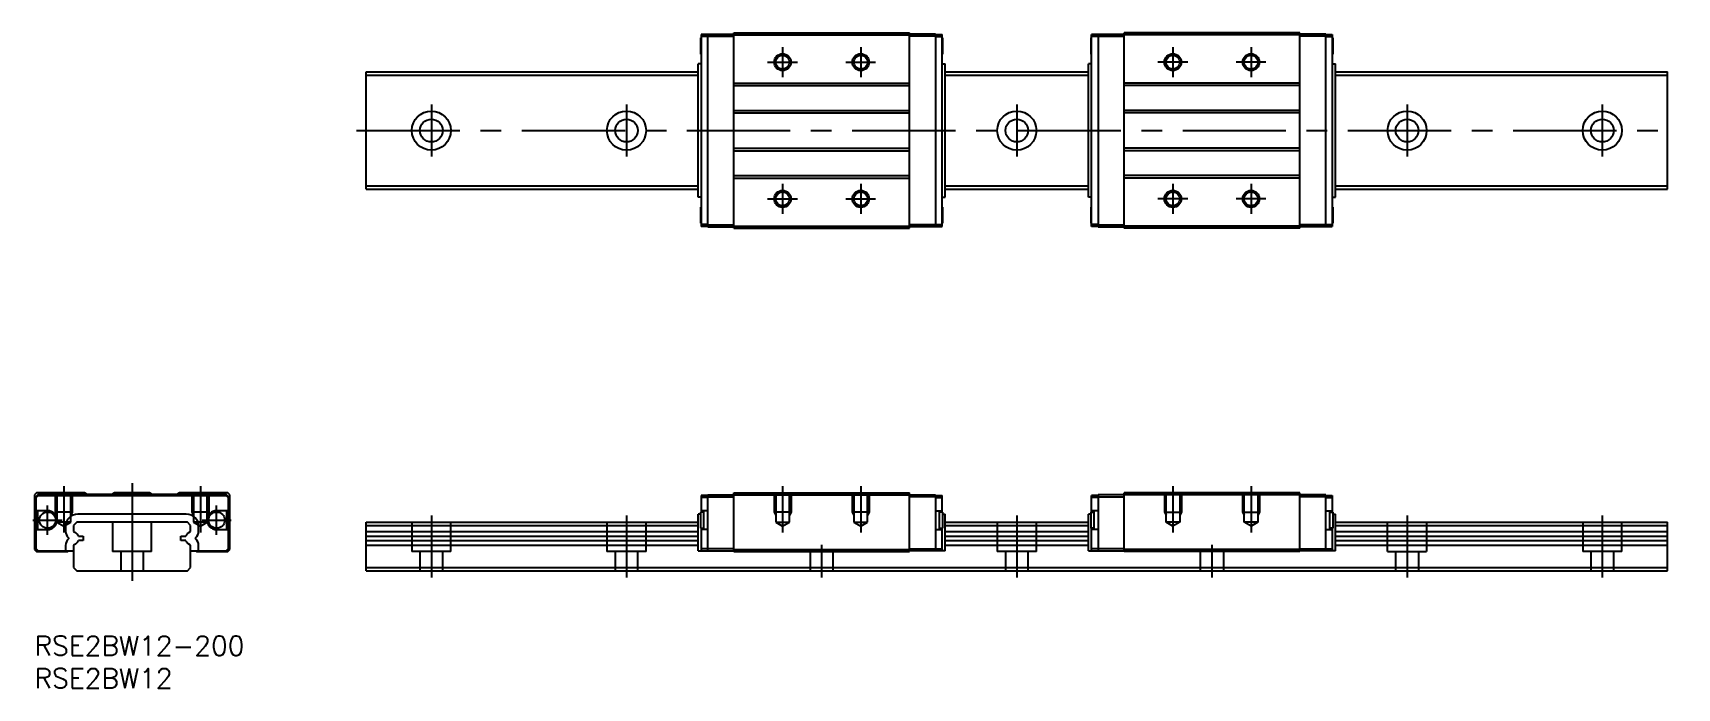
# Model space of a CAD drawing. Extents: x 0 to 252, y -8 to 93.
import ezdxf

# ---------------------------------------------------------------- set-up
doc = ezdxf.new("R2010")
doc.units = 0
doc.header["$LTSCALE"] = 0.5
doc.linetypes.add('CENTER', pattern=[50.8, 31.75, -6.35, 6.35, -6.35])
doc.linetypes.add('DASHED', pattern=[19.05, 12.7, -6.35])
for name, color, linetype in [('MSM_CENTER', 1, 'CENTER'), ('MSM_CONTINUOUS', 7, 'CONTINUOUS'), ('MSM_DASHED', 4, 'DASHED'), ('MSM_NARROW', 5, 'CONTINUOUS'), ('MSM_PART_NUMBER', 7, 'CONTINUOUS')]:
    doc.layers.add(name, color=color, linetype=linetype)
doc.styles.get("Standard").update_dxf_attribs({"font": 'txt.shx', "height": 1, "bigfont": 'bigfont.shx'})

# ---------------------------------------------------------------- blocks, each defined once
blk = doc.blocks.new('*U48')
at = {"layer": 'MSM_PART_NUMBER'}
blk.add_text('RSE2BW12-200', height=3, dxfattribs=at).set_placement((0, -3))
blk = doc.blocks.new('*U49')
at = {"layer": 'MSM_PART_NUMBER'}
blk.add_text('RSE2BW12', height=3, dxfattribs=at).set_placement((0, -8))

msp = doc.modelspace()

# ---------------------------------------------------------------- linework, layer by layer
at = {"layer": 'MSM_CENTER'}
for p, q in [((115, 90.45), (115, 85.85)), ((127, 90.45), (127, 85.85)), ((175, 90.45), (175, 85.85)), ((187, 90.45), (187, 85.85)), ((112.7, 88.15), (117.3, 88.15)), ((124.7, 88.15), (129.3, 88.15)), ((177.3, 88.15), (172.7, 88.15)), ((189.3, 88.15), (184.7, 88.15)), ((61, 81.65), (61, 73.65)), ((91, 81.65), (91, 73.65)), ((151, 81.65), (151, 73.65)), ((211, 81.65), (211, 73.65)), ((241, 81.65), (241, 73.65)), ((49.5, 77.65), (252.5, 77.65)), ((115, 69.45), (115, 64.85)), ((127, 69.45), (127, 64.85)), ((175, 69.45), (175, 64.85)), ((187, 69.45), (187, 64.85)), ((112.7, 67.15), (117.3, 67.15)), ((124.7, 67.15), (129.3, 67.15)), ((177.3, 67.15), (172.7, 67.15)), ((189.3, 67.15), (184.7, 67.15)), ((4.5, 23), (4.5, 15.89)), ((15, 23.5), (15, 8.5)), ((25.5, 23), (25.5, 15.89)), ((115, 23), (115, 15.89)), ((127, 23), (127, 15.89)), ((175, 23), (175, 15.89)), ((187, 23), (187, 15.89)), ((-0.25, 17.8), (4.25, 17.8)), ((2, 15.55), (2, 20.05)), ((25.75, 17.8), (30.25, 17.8)), ((28, 15.55), (28, 20.05)), ((61, 18.5), (61, 9)), ((91, 18.5), (91, 9)), ((151, 18.5), (151, 9)), ((211, 18.5), (211, 9)), ((241, 18.5), (241, 9)), ((121, 14), (121, 9)), ((181, 14), (181, 9))]:
    msp.add_line(p, q, dxfattribs=at)
at = {"layer": 'MSM_CONTINUOUS'}
for p, q in [((102.4, 91.9), (102.4, 89.4)), ((102.5, 91.9), (102.4, 91.9)), ((103.5, 92.4), (102.5, 92.4)), ((102.5, 92.4), (102.5, 62.9)), ((103.5, 92.1), (102.5, 92.1)), ((103.5, 62.85), (103.5, 92.45)), ((103.5, 92.45), (107.5, 92.45)), ((103.5, 92.15), (107.5, 92.15)), ((107.5, 92.65), (134.5, 92.65)), ((107.5, 62.65), (107.5, 92.65)), ((107.5, 92.35), (134.5, 92.35)), ((134.5, 62.65), (134.5, 92.65)), ((138.5, 92.45), (134.5, 92.45)), ((138.5, 92.15), (134.5, 92.15)), ((138.5, 92.45), (138.5, 62.85)), ((138.5, 92.4), (139.5, 92.4)), ((138.5, 92.1), (139.5, 92.1)), ((139.5, 62.9), (139.5, 92.4)), ((139.6, 91.9), (139.5, 91.9)), ((139.6, 91.9), (139.6, 89.4)), ((162.4, 91.9), (162.4, 89.4)), ((162.4, 91.9), (162.5, 91.9)), ((163.5, 92.4), (162.5, 92.4)), ((162.5, 62.9), (162.5, 92.4)), ((163.5, 92.1), (162.5, 92.1)), ((163.5, 92.45), (163.5, 62.85)), ((163.5, 92.45), (167.5, 92.45)), ((163.5, 92.15), (167.5, 92.15)), ((194.5, 92.65), (167.5, 92.65)), ((167.5, 62.65), (167.5, 92.65)), ((194.5, 92.35), (167.5, 92.35)), ((194.5, 62.65), (194.5, 92.65)), ((198.5, 92.45), (194.5, 92.45)), ((198.5, 92.15), (194.5, 92.15)), ((198.5, 62.85), (198.5, 92.45)), ((198.5, 92.4), (199.5, 92.4)), ((198.5, 92.1), (199.5, 92.1)), ((199.5, 92.4), (199.5, 62.9)), ((199.5, 91.9), (199.6, 91.9)), ((199.6, 91.9), (199.6, 89.4)), ((102.4, 89.4), (102.5, 89.4)), ((139.5, 89.4), (139.6, 89.4)), ((162.5, 89.4), (162.4, 89.4)), ((199.6, 89.4), (199.5, 89.4)), ((51, 68.65), (51, 86.65)), ((51, 86.65), (102, 86.65)), ((51, 86.15), (102, 86.15)), ((102, 67.42), (102, 87.88)), ((102.5, 87.88), (102, 87.88)), ((139.5, 87.88), (140, 87.88)), ((140, 67.42), (140, 87.88)), ((140, 86.65), (162, 86.65)), ((140, 86.15), (162, 86.15)), ((162, 67.42), (162, 87.88)), ((162.5, 87.88), (162, 87.88)), ((199.5, 87.88), (200, 87.88)), ((200, 67.42), (200, 87.88)), ((200, 86.65), (251, 86.65)), ((200, 86.15), (251, 86.15)), ((251, 68.65), (251, 86.65)), ((107.5, 84.95), (134.5, 84.95)), ((107.5, 84.55), (134.5, 84.55)), ((194.5, 84.95), (167.5, 84.95)), ((194.5, 84.55), (167.5, 84.55)), ((107.5, 80.75), (134.5, 80.75)), ((107.5, 80.35), (134.5, 80.35)), ((194.5, 80.75), (167.5, 80.75)), ((194.5, 80.35), (167.5, 80.35)), ((107.5, 74.95), (134.5, 74.95)), ((107.5, 74.55), (134.5, 74.55)), ((194.5, 74.95), (167.5, 74.95)), ((194.5, 74.55), (167.5, 74.55)), ((51, 69.15), (102, 69.15)), ((51, 68.65), (102, 68.65)), ((107.5, 70.75), (134.5, 70.75)), ((107.5, 70.35), (134.5, 70.35)), ((140, 69.15), (162, 69.15)), ((140, 68.65), (162, 68.65)), ((194.5, 70.75), (167.5, 70.75)), ((194.5, 70.35), (167.5, 70.35)), ((200, 69.15), (251, 69.15)), ((200, 68.65), (251, 68.65)), ((102.5, 67.42), (102, 67.42)), ((102.4, 65.9), (102.4, 63.4)), ((102.5, 65.9), (102.4, 65.9)), ((139.5, 67.42), (140, 67.42)), ((139.6, 65.9), (139.5, 65.9)), ((139.6, 65.9), (139.6, 63.4)), ((162.5, 67.42), (162, 67.42)), ((162.4, 65.9), (162.4, 63.4)), ((162.4, 65.9), (162.5, 65.9)), ((199.5, 67.42), (200, 67.42)), ((199.5, 65.9), (199.6, 65.9)), ((199.6, 65.9), (199.6, 63.4)), ((102.4, 63.4), (102.5, 63.4)), ((103.5, 63.2), (102.5, 63.2)), ((138.5, 63.2), (139.5, 63.2)), ((139.5, 63.4), (139.6, 63.4)), ((162.5, 63.4), (162.4, 63.4)), ((163.5, 63.2), (162.5, 63.2)), ((198.5, 63.2), (199.5, 63.2)), ((199.6, 63.4), (199.5, 63.4)), ((103.5, 62.9), (102.5, 62.9)), ((103.5, 63.15), (107.5, 63.15)), ((103.5, 62.85), (107.5, 62.85)), ((107.5, 62.95), (134.5, 62.95)), ((107.5, 62.65), (134.5, 62.65)), ((138.5, 63.15), (134.5, 63.15)), ((138.5, 62.85), (134.5, 62.85)), ((138.5, 62.9), (139.5, 62.9)), ((163.5, 62.9), (162.5, 62.9)), ((163.5, 63.15), (167.5, 63.15)), ((163.5, 62.85), (167.5, 62.85)), ((194.5, 62.95), (167.5, 62.95)), ((194.5, 62.65), (167.5, 62.65)), ((198.5, 63.15), (194.5, 63.15)), ((198.5, 62.85), (194.5, 62.85)), ((198.5, 62.9), (199.5, 62.9)), ((0.3, 22), (0, 21.7)), ((0, 21.7), (0, 13.3)), ((0.5, 21.7), (0.2, 21.4)), ((0.2, 21.4), (0.2, 13.4)), ((0.25, 21.3), (0.55, 21.6)), ((0.25, 19.25), (0.25, 21.3)), ((7.7, 22), (0.3, 22)), ((29.5, 21.7), (0.5, 21.7)), ((0.55, 21.6), (29.45, 21.6)), ((8.1, 21.75), (7.7, 22)), ((11.9, 21.75), (8.1, 21.75)), ((12.3, 22), (11.9, 21.75)), ((17.7, 22), (12.3, 22)), ((18.1, 21.75), (17.7, 22)), ((21.9, 21.75), (18.1, 21.75)), ((22.3, 22), (21.9, 21.75)), ((29.7, 22), (22.3, 22)), ((29.45, 21.6), (29.75, 21.3)), ((29.8, 21.4), (29.5, 21.7)), ((30, 21.7), (29.7, 22)), ((29.75, 21.3), (29.75, 19.25)), ((29.8, 13.4), (29.8, 21.4)), ((30, 13.3), (30, 21.7)), ((102.5, 21.6), (102.5, 19.05)), ((103.5, 21.6), (102.5, 21.6)), ((103.5, 21.3), (102.5, 21.3)), ((103.5, 13.1), (103.5, 21.7)), ((103.5, 21.7), (138.5, 21.7)), ((103.5, 21.4), (107.5, 21.4)), ((107.5, 13), (107.5, 22)), ((107.5, 22), (134.5, 22)), ((134.5, 13), (134.5, 22)), ((138.5, 21.4), (134.5, 21.4)), ((138.5, 21.7), (138.5, 13.1)), ((138.5, 21.6), (139.5, 21.6)), ((138.5, 21.3), (139.5, 21.3)), ((139.5, 19.05), (139.5, 21.6)), ((162.5, 19.05), (162.5, 21.6)), ((163.5, 21.6), (162.5, 21.6)), ((163.5, 21.3), (162.5, 21.3)), ((163.5, 21.7), (163.5, 13.1)), ((198.5, 21.7), (163.5, 21.7)), ((163.5, 21.4), (167.5, 21.4)), ((167.5, 13), (167.5, 22)), ((194.5, 22), (167.5, 22)), ((194.5, 13), (194.5, 22)), ((198.5, 21.4), (194.5, 21.4)), ((198.5, 13.1), (198.5, 21.7)), ((198.5, 21.6), (199.5, 21.6)), ((198.5, 21.3), (199.5, 21.3)), ((199.5, 21.6), (199.5, 19.05)), ((2, 19.25), (0.25, 19.25)), ((0.45, 19.25), (0.45, 16.35)), ((23.33, 18.73), (6.67, 18.73)), ((29.75, 19.25), (28, 19.25)), ((29.55, 16.35), (29.55, 19.25)), ((102, 13.1), (102, 18.73)), ((102.4, 18.73), (102, 18.73)), ((102.9, 19.05), (102.4, 19.05)), ((102.4, 19.05), (102.4, 16.55)), ((103.5, 19.25), (102.5, 19.25)), ((102.9, 16.35), (102.9, 19.25)), ((138.5, 19.25), (139.5, 19.25)), ((139.1, 16.35), (139.1, 19.25)), ((139.6, 19.05), (139.1, 19.05)), ((139.6, 19.05), (139.6, 16.55)), ((139.6, 18.73), (140, 18.73)), ((140, 13.1), (140, 18.73)), ((162, 13.1), (162, 18.73)), ((162.4, 18.73), (162, 18.73)), ((162.4, 19.05), (162.9, 19.05)), ((162.4, 19.05), (162.4, 16.55)), ((163.5, 19.25), (162.5, 19.25)), ((162.9, 16.35), (162.9, 19.25)), ((198.5, 19.25), (199.5, 19.25)), ((199.1, 16.35), (199.1, 19.25)), ((199.1, 19.05), (199.6, 19.05)), ((199.6, 19.05), (199.6, 16.55)), ((199.6, 18.73), (200, 18.73)), ((200, 13.1), (200, 18.73)), ((0.25, 13.4), (0.25, 16.35)), ((0.25, 16.35), (2, 16.35)), ((4.77, 16.83), (4.77, 16.08)), ((6.5, 17.5), (6, 17)), ((6, 17), (6, 16.04)), ((6, 16.04), (6.28, 15.88)), ((23.5, 17.5), (6.5, 17.5)), ((6.75, 15.35), (7.5, 15.35)), ((7.5, 15.35), (7.5, 14.65)), ((22.5, 14.65), (22.5, 15.35)), ((22.5, 15.35), (23.25, 15.35)), ((24, 17), (23.5, 17.5)), ((23.72, 15.88), (24, 16.04)), ((24, 16.04), (24, 17)), ((25.23, 16.08), (25.23, 16.83)), ((28, 16.35), (29.75, 16.35)), ((29.75, 16.35), (29.75, 13.4)), ((51, 17.5), (102, 17.5)), ((51, 10), (51, 17.5)), ((51, 17), (102, 17)), ((51, 16.04), (102, 16.04)), ((51, 15.35), (102, 15.35)), ((102.4, 16.55), (102.9, 16.55)), ((102.5, 16.55), (102.5, 13.1)), ((103.5, 16.35), (102.5, 16.35)), ((138.5, 16.35), (139.5, 16.35)), ((139.1, 16.55), (139.6, 16.55)), ((139.5, 13.1), (139.5, 16.55)), ((140, 17.5), (162, 17.5)), ((140, 17), (162, 17)), ((140, 16.04), (162, 16.04)), ((140, 15.35), (162, 15.35)), ((162.9, 16.55), (162.4, 16.55)), ((162.5, 13.1), (162.5, 16.55)), ((163.5, 16.35), (162.5, 16.35)), ((198.5, 16.35), (199.5, 16.35)), ((199.6, 16.55), (199.1, 16.55)), ((199.5, 16.55), (199.5, 13.1)), ((200, 17.5), (251, 17.5)), ((200, 17), (251, 17)), ((200, 16.04), (251, 16.04)), ((200, 15.35), (251, 15.35)), ((251, 10), (251, 17.5)), ((0, 13.3), (0.3, 13)), ((0.2, 13.4), (0.5, 13.1)), ((0.55, 13.1), (0.25, 13.4)), ((0.3, 13), (5.1, 13)), ((0.5, 13.1), (6, 13.1)), ((4.77, 13.92), (4.77, 13.1)), ((5.1, 13), (5.2, 13.1)), ((6.28, 14.12), (6, 13.96)), ((6, 13.96), (6, 10.5)), ((7.5, 14.65), (6.75, 14.65)), ((23.25, 14.65), (22.5, 14.65)), ((24, 13.96), (23.72, 14.12)), ((24, 10.5), (24, 13.96)), ((24, 13.1), (29.5, 13.1)), ((24.8, 13.1), (24.9, 13)), ((24.9, 13), (29.7, 13)), ((25.23, 13.1), (25.23, 13.92)), ((29.75, 13.4), (29.45, 13.1)), ((29.5, 13.1), (29.8, 13.4)), ((29.7, 13), (30, 13.3)), ((51, 14.65), (102, 14.65)), ((51, 13.96), (102, 13.96)), ((102, 13.1), (107.5, 13.1)), ((107.5, 13.4), (102.5, 13.4)), ((107.5, 13.3), (134.5, 13.3)), ((107.5, 13), (134.5, 13)), ((134.5, 13.4), (139.5, 13.4)), ((140, 13.1), (134.5, 13.1)), ((140, 14.65), (162, 14.65)), ((140, 13.96), (162, 13.96)), ((162, 13.1), (167.5, 13.1)), ((167.5, 13.4), (162.5, 13.4)), ((194.5, 13.3), (167.5, 13.3)), ((194.5, 13), (167.5, 13)), ((194.5, 13.4), (199.5, 13.4)), ((200, 13.1), (194.5, 13.1)), ((200, 14.65), (251, 14.65)), ((200, 13.96), (251, 13.96)), ((6, 10.5), (6.5, 10)), ((23.5, 10), (24, 10.5)), ((51, 10.5), (251, 10.5)), ((6.5, 10), (23.5, 10)), ((51, 10), (251, 10))]:
    msp.add_line(p, q, dxfattribs=at)
for centre, radius in [((115, 88.15), 1.06), ((127, 88.15), 1.06), ((175, 88.15), 1.06), ((187, 88.15), 1.06), ((61, 77.65), 3), ((61, 77.65), 1.75), ((91, 77.65), 3), ((91, 77.65), 1.75), ((151, 77.65), 3), ((151, 77.65), 1.75), ((211, 77.65), 3), ((211, 77.65), 1.75), ((241, 77.65), 3), ((241, 77.65), 1.75), ((115, 67.15), 1.06), ((127, 67.15), 1.06), ((175, 67.15), 1.06), ((187, 67.15), 1.06), ((2, 17.8), 1.25), ((28, 17.8), 1.25)]:
    msp.add_circle(centre, radius, dxfattribs=at)
for centre, radius, start, end in [((2, 17.8), 1.45, 270, 90), ((6.67, 16.83), 1.9, 90, 180), ((23.33, 16.83), 1.9, 0, 90), ((28, 17.8), 1.45, 90, 270), ((6.07, 16.08), 1.3, 180, 230.7306), ((5.73, 14.93), 1.1, 22.4464, 60.0031), ((24.27, 14.93), 1.1, 119.9969, 157.5536), ((23.93, 16.08), 1.3, 309.2694, 0), ((6.07, 13.92), 1.3, 129.2694, 180), ((5.18, 15), 0.1, 309.2694, 50.7306), ((5.73, 15.07), 1.1, 299.9969, 337.5536), ((24.27, 15.07), 1.1, 202.4464, 240.0031), ((24.82, 15), 0.1, 129.2694, 230.7306), ((23.93, 13.92), 1.3, 0, 50.7306)]:
    msp.add_arc(centre, radius, start, end, dxfattribs=at)
at = {"layer": 'MSM_DASHED'}
for p, q in [((3.2, 22), (3.2, 19)), ((3.44, 22), (3.44, 17.5)), ((5.56, 17.5), (5.56, 22)), ((5.8, 22), (5.8, 19)), ((24.2, 22), (24.2, 19)), ((24.44, 22), (24.44, 17.5)), ((26.56, 17.5), (26.56, 22)), ((26.8, 22), (26.8, 19)), ((113.7, 22), (113.7, 19)), ((113.94, 22), (113.94, 17.5)), ((116.06, 17.5), (116.06, 22)), ((116.3, 22), (116.3, 19)), ((125.7, 22), (125.7, 19)), ((125.94, 22), (125.94, 17.5)), ((128.06, 17.5), (128.06, 22)), ((128.3, 22), (128.3, 19)), ((173.7, 22), (173.7, 19)), ((173.94, 17.5), (173.94, 22)), ((176.06, 22), (176.06, 17.5)), ((176.3, 22), (176.3, 19)), ((185.7, 22), (185.7, 19)), ((185.94, 17.5), (185.94, 22)), ((188.06, 22), (188.06, 17.5)), ((188.3, 22), (188.3, 19)), ((5.8, 19), (3.2, 19)), ((3.2, 19), (3.44, 18.58)), ((5.8, 19), (5.56, 18.58)), ((26.8, 19), (24.2, 19)), ((24.2, 19), (24.44, 18.58)), ((26.8, 19), (26.56, 18.58)), ((116.3, 19), (113.7, 19)), ((113.7, 19), (113.94, 18.58)), ((116.3, 19), (116.06, 18.58)), ((128.3, 19), (125.7, 19)), ((125.7, 19), (125.94, 18.58)), ((128.3, 19), (128.06, 18.58)), ((173.7, 19), (176.3, 19)), ((173.7, 19), (173.94, 18.58)), ((176.3, 19), (176.06, 18.58)), ((185.7, 19), (188.3, 19)), ((185.7, 19), (185.94, 18.58)), ((188.3, 19), (188.06, 18.58)), ((3.44, 17.5), (4.5, 16.89)), ((5.56, 17.5), (3.44, 17.5)), ((4.5, 16.89), (5.56, 17.5)), ((12, 17.5), (12, 13)), ((18, 13), (18, 17.5)), ((24.44, 17.5), (25.5, 16.89)), ((26.56, 17.5), (24.44, 17.5)), ((25.5, 16.89), (26.56, 17.5)), ((58, 17.5), (58, 13)), ((64, 13), (64, 17.5)), ((88, 17.5), (88, 13)), ((94, 13), (94, 17.5)), ((113.94, 17.5), (115, 16.89)), ((113.94, 17.5), (116.06, 17.5)), ((115, 16.89), (116.06, 17.5)), ((125.94, 17.5), (127, 16.89)), ((125.94, 17.5), (128.06, 17.5)), ((127, 16.89), (128.06, 17.5)), ((148, 17.5), (148, 13)), ((154, 13), (154, 17.5)), ((175, 16.89), (173.94, 17.5)), ((176.06, 17.5), (173.94, 17.5)), ((176.06, 17.5), (175, 16.89)), ((187, 16.89), (185.94, 17.5)), ((188.06, 17.5), (185.94, 17.5)), ((188.06, 17.5), (187, 16.89)), ((208, 13), (208, 17.5)), ((214, 17.5), (214, 13)), ((238, 17.5), (238, 13)), ((244, 13), (244, 17.5)), ((18, 13), (12, 13)), ((13.25, 13), (13.25, 10)), ((16.75, 10), (16.75, 13)), ((64, 13), (58, 13)), ((59.25, 13), (59.25, 10)), ((62.75, 10), (62.75, 13)), ((94, 13), (88, 13)), ((89.25, 13), (89.25, 10)), ((92.75, 10), (92.75, 13)), ((119.25, 13), (119.25, 10)), ((122.75, 10), (122.75, 13)), ((154, 13), (148, 13)), ((149.25, 13), (149.25, 10)), ((152.75, 10), (152.75, 13)), ((179.25, 10), (179.25, 13)), ((182.75, 13), (182.75, 10)), ((208, 13), (214, 13)), ((209.25, 10), (209.25, 13)), ((212.75, 13), (212.75, 10)), ((244, 13), (238, 13)), ((239.25, 13), (239.25, 10)), ((242.75, 10), (242.75, 13))]:
    msp.add_line(p, q, dxfattribs=at)
at = {"layer": 'MSM_NARROW'}
for centre in [(115, 88.15), (127, 88.15), (175, 88.15), (187, 88.15), (115, 67.15), (127, 67.15), (175, 67.15), (187, 67.15)]:
    msp.add_circle(centre, 1.3, dxfattribs=at)

# ---------------------------------------------------------------- block references
at = {"layer": 'MSM_CONTINUOUS'}
for name in ['*U48', '*U49']:
    msp.add_blockref(name, (0, 0), dxfattribs=at)

doc.saveas('drawing.dxf')
